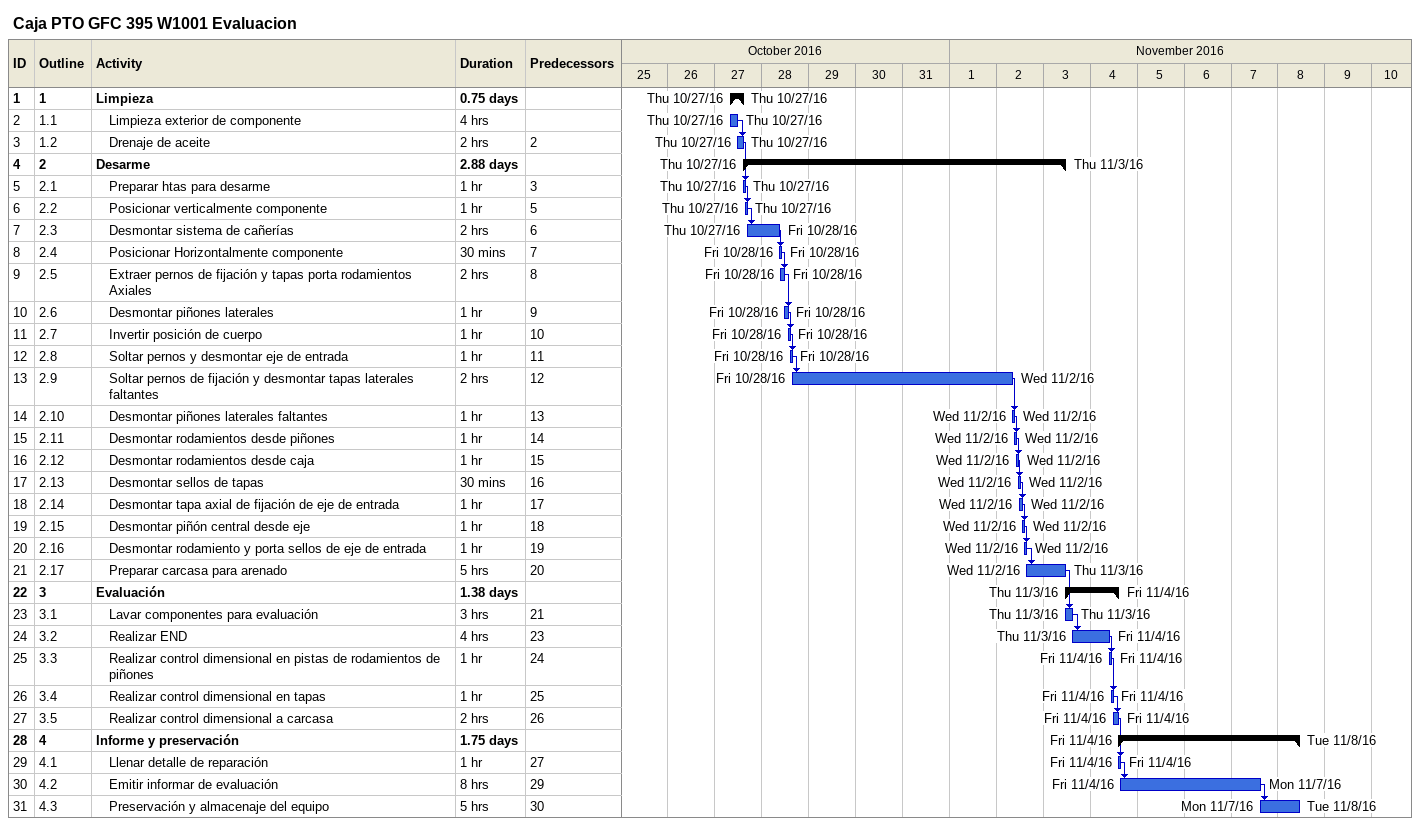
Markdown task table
Caja PTO GFC 395 W1001 Evaluacion

| ID | WBS | Task | Duration | Start | Finish | Predecessors |
|---|---|---|---|---|---|---|
| 1 | 1 | **Limpieza** | 0.75d | 2016-10-27 | 2016-10-27 |  |
| 2 | 1.1 | Limpieza exterior de componente | 4h | 2016-10-27 | 2016-10-27 |  |
| 3 | 1.2 | Drenaje de aceite | 2h | 2016-10-27 | 2016-10-27 | 2 |
| 4 | 2 | **Desarme** | 2.88d | 2016-10-27 | 2016-11-03 |  |
| 5 | 2.1 | Preparar htas para desarme | 1h | 2016-10-27 | 2016-10-27 | 3 |
| 6 | 2.2 | Posicionar verticalmente componente | 1h | 2016-10-27 | 2016-10-27 | 5 |
| 7 | 2.3 | Desmontar sistema de cañerías | 2h | 2016-10-27 | 2016-10-28 | 6 |
| 8 | 2.4 | Posicionar Horizontalmente componente | 30min | 2016-10-28 | 2016-10-28 | 7 |
| 9 | 2.5 | Extraer pernos de fijación y tapas porta rodamientos Axiales | 2h | 2016-10-28 | 2016-10-28 | 8 |
| 10 | 2.6 | Desmontar piñones laterales | 1h | 2016-10-28 | 2016-10-28 | 9 |
| 11 | 2.7 | Invertir posición de cuerpo | 1h | 2016-10-28 | 2016-10-28 | 10 |
| 12 | 2.8 | Soltar pernos y desmontar eje de entrada | 1h | 2016-10-28 | 2016-10-28 | 11 |
| 13 | 2.9 | Soltar pernos de fijación y desmontar tapas laterales faltantes | 2h | 2016-10-28 | 2016-11-02 | 12 |
| 14 | 2.10 | Desmontar piñones laterales faltantes | 1h | 2016-11-02 | 2016-11-02 | 13 |
| 15 | 2.11 | Desmontar rodamientos desde piñones | 1h | 2016-11-02 | 2016-11-02 | 14 |
| 16 | 2.12 | Desmontar rodamientos desde caja | 1h | 2016-11-02 | 2016-11-02 | 15 |
| 17 | 2.13 | Desmontar sellos de tapas | 30min | 2016-11-02 | 2016-11-02 | 16 |
| 18 | 2.14 | Desmontar tapa axial de fijación de eje de entrada | 1h | 2016-11-02 | 2016-11-02 | 17 |
| 19 | 2.15 | Desmontar piñón central desde eje | 1h | 2016-11-02 | 2016-11-02 | 18 |
| 20 | 2.16 | Desmontar rodamiento y porta sellos de eje de entrada | 1h | 2016-11-02 | 2016-11-02 | 19 |
| 21 | 2.17 | Preparar carcasa para arenado | 5h | 2016-11-02 | 2016-11-03 | 20 |
| 22 | 3 | **Evaluación** | 1.38d | 2016-11-03 | 2016-11-04 |  |
| 23 | 3.1 | Lavar componentes para evaluación | 3h | 2016-11-03 | 2016-11-03 | 21 |
| 24 | 3.2 | Realizar END | 4h | 2016-11-03 | 2016-11-04 | 23 |
| 25 | 3.3 | Realizar control dimensional en pistas de rodamientos de piñones | 1h | 2016-11-04 | 2016-11-04 | 24 |
| 26 | 3.4 | Realizar control dimensional en tapas | 1h | 2016-11-04 | 2016-11-04 | 25 |
| 27 | 3.5 | Realizar control dimensional a carcasa | 2h | 2016-11-04 | 2016-11-04 | 26 |
| 28 | 4 | **Informe y preservación** | 1.75d | 2016-11-04 | 2016-11-08 |  |
| 29 | 4.1 | Llenar detalle de reparación | 1h | 2016-11-04 | 2016-11-04 | 27 |
| 30 | 4.2 | Emitir informar de evaluación | 8h | 2016-11-04 | 2016-11-07 | 29 |
| 31 | 4.3 | Preservación y almacenaje del equipo | 5h | 2016-11-07 | 2016-11-08 | 30 |
